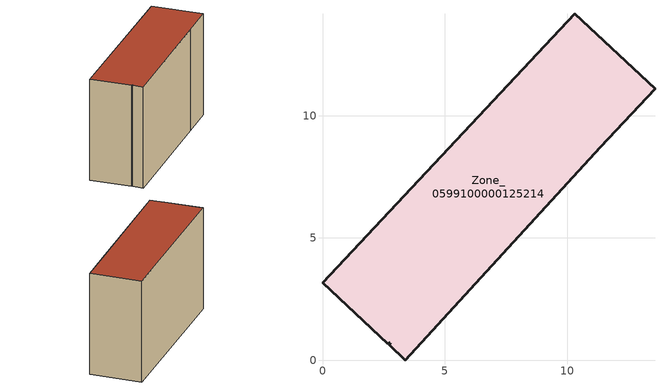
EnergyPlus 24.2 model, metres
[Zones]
Zone_0599100000125214
 floor ground (C_G): 10.31,14.17 13.6,11.11 11.35,8.7 3.39,0 2.72,0.62 2.76,0.72 2.66,0.68 0,3.16 z0
 wall outside (C_F): 13.6,11.11 10.31,14.17 0,3.16 2.66,0.68 2.76,0.72 2.72,0.62 3.39,0 11.35,8.7 13.6,11.11 z0:9.04
 roof outside (C_R): 2.76,0.72 2.72,0.62 3.39,0 11.35,8.7 13.6,11.11 10.31,14.17 0,3.16 2.66,0.68 z9.04
[BUILDING]
Pand.0599100000125214: North Axis=0; Terrain=City; Loads Convergence Tolerance Value=0.04; Temperature Convergence Tolerance Value=0.4; Solar Distribution=FullExterior; Maximum Number of Warmup Days=25; Minimum Number of Warmup Days=1
[Site:Location]
Rotterdam.The.Hague.AP_ZH_NLD Design_Conditions: Latitude=51.96; Longitude=4.45; Time Zone=1; Elevation=-4.5
[SITE:GROUNDTEMPERATURE:BUILDINGSURFACE]
18, 18, 18, 18, 18, 18, 18, 18, 18, 18, 18, 18
[MATERIAL] Thermal Absorptance=0.9; Solar Absorptance=0.7; Visible Absorptance=0.7
Name | Roughness | Thickness | Conductivity | Density | Specific Heat
G.TI.1946 | MediumSmooth | 0.15 | 1 | 540 | 1210
F.TI.1946 | Rough | 0.3 | 0.857143 | 1920 | 840
R.TI.1946 | MediumRough | 0.2 | 0.1 | 1500 | 1000
[CONSTRUCTION]
C_G: G.TI.1946
C_F: F.TI.1946
C_R: R.TI.1946
[ZONE]
Zone_0599100000125214: Type=1; Multiplier=1; Ceiling Height=Autocalculate; Volume=Autocalculate; Floor Area=autocalculate; Part of Total Floor Area=Yes
[ZONEINFILTRATION:DESIGNFLOWRATE]
Infil_Zone_0599100000125214: Zone or ZoneList or Space or SpaceList=Zone_0599100000125214; Schedule=AlwaysOn; Design Flow Rate Calculation Method=Flow/Area; Flow Rate per Floor Area=0.003; Constant Term Coefficient=1; Temperature Term Coefficient=0; Velocity Term Coefficient=0; Velocity Squared Term Coefficient=0
[HVACTEMPLATE:ZONE:IDEALLOADSAIRSYSTEM]
Zone_0599100000125214: Maximum Heating Supply Air Temperature=50; Minimum Cooling Supply Air Temperature=13; Maximum Heating Supply Air Humidity Ratio=0.0156; Minimum Cooling Supply Air Humidity Ratio=0.0077; Heating Limit=NoLimit; Cooling Limit=NoLimit; Dehumidification Control Type=ConstantSensibleHeatRatio; Cooling Sensible Heat Ratio=0.7; Dehumidification Setpoint=60; Humidification Control Type=None; Humidification Setpoint=30; Outdoor Air Method=None; Outdoor Air Flow Rate per Person=0.00944; Outdoor Air Flow Rate per Zone Floor Area=0; Outdoor Air Flow Rate per Zone=0; Demand Controlled Ventilation Type=None; Outdoor Air Economizer Type=NoEconomizer; Heat Recovery Type=None; Sensible Heat Recovery Effectiveness=0.7; Latent Heat Recovery Effectiveness=0.65
[ZONECONTROL:THERMOSTAT]
ThermostatControl_Zone_0599100000125214: Zone or ZoneList=Zone_0599100000125214; Control Type Schedule=DualSetpointControlType; Control 1=Thermostat_Zone_0599100000125214; Temperature Difference Between Cutout And Setpoint=0
[THERMOSTATSETPOINT:DUALSETPOINT]
Thermostat_Zone_0599100000125214: Heating Setpoint Temperature Schedule=HeatingSetpoint_Zone_0599100000125214; Cooling Setpoint Temperature Schedule=CoolingSetpoint_Zone_0599100000125214
[SCHEDULE:COMPACT]
HeatingSetpoint_Zone_0599100000125214: Through: 12/31, For: AllDays, Until: 24:00, 21
CoolingSetpoint_Zone_0599100000125214: Through: 12/31, For: AllDays, Until: 24:00, 24
DualSetpointControlType: Through: 12/31, For: AllDays, Until: 24:00, 4
AlwaysOn: Through: 12/31, For: AllDays, Until: 24:00, 1
